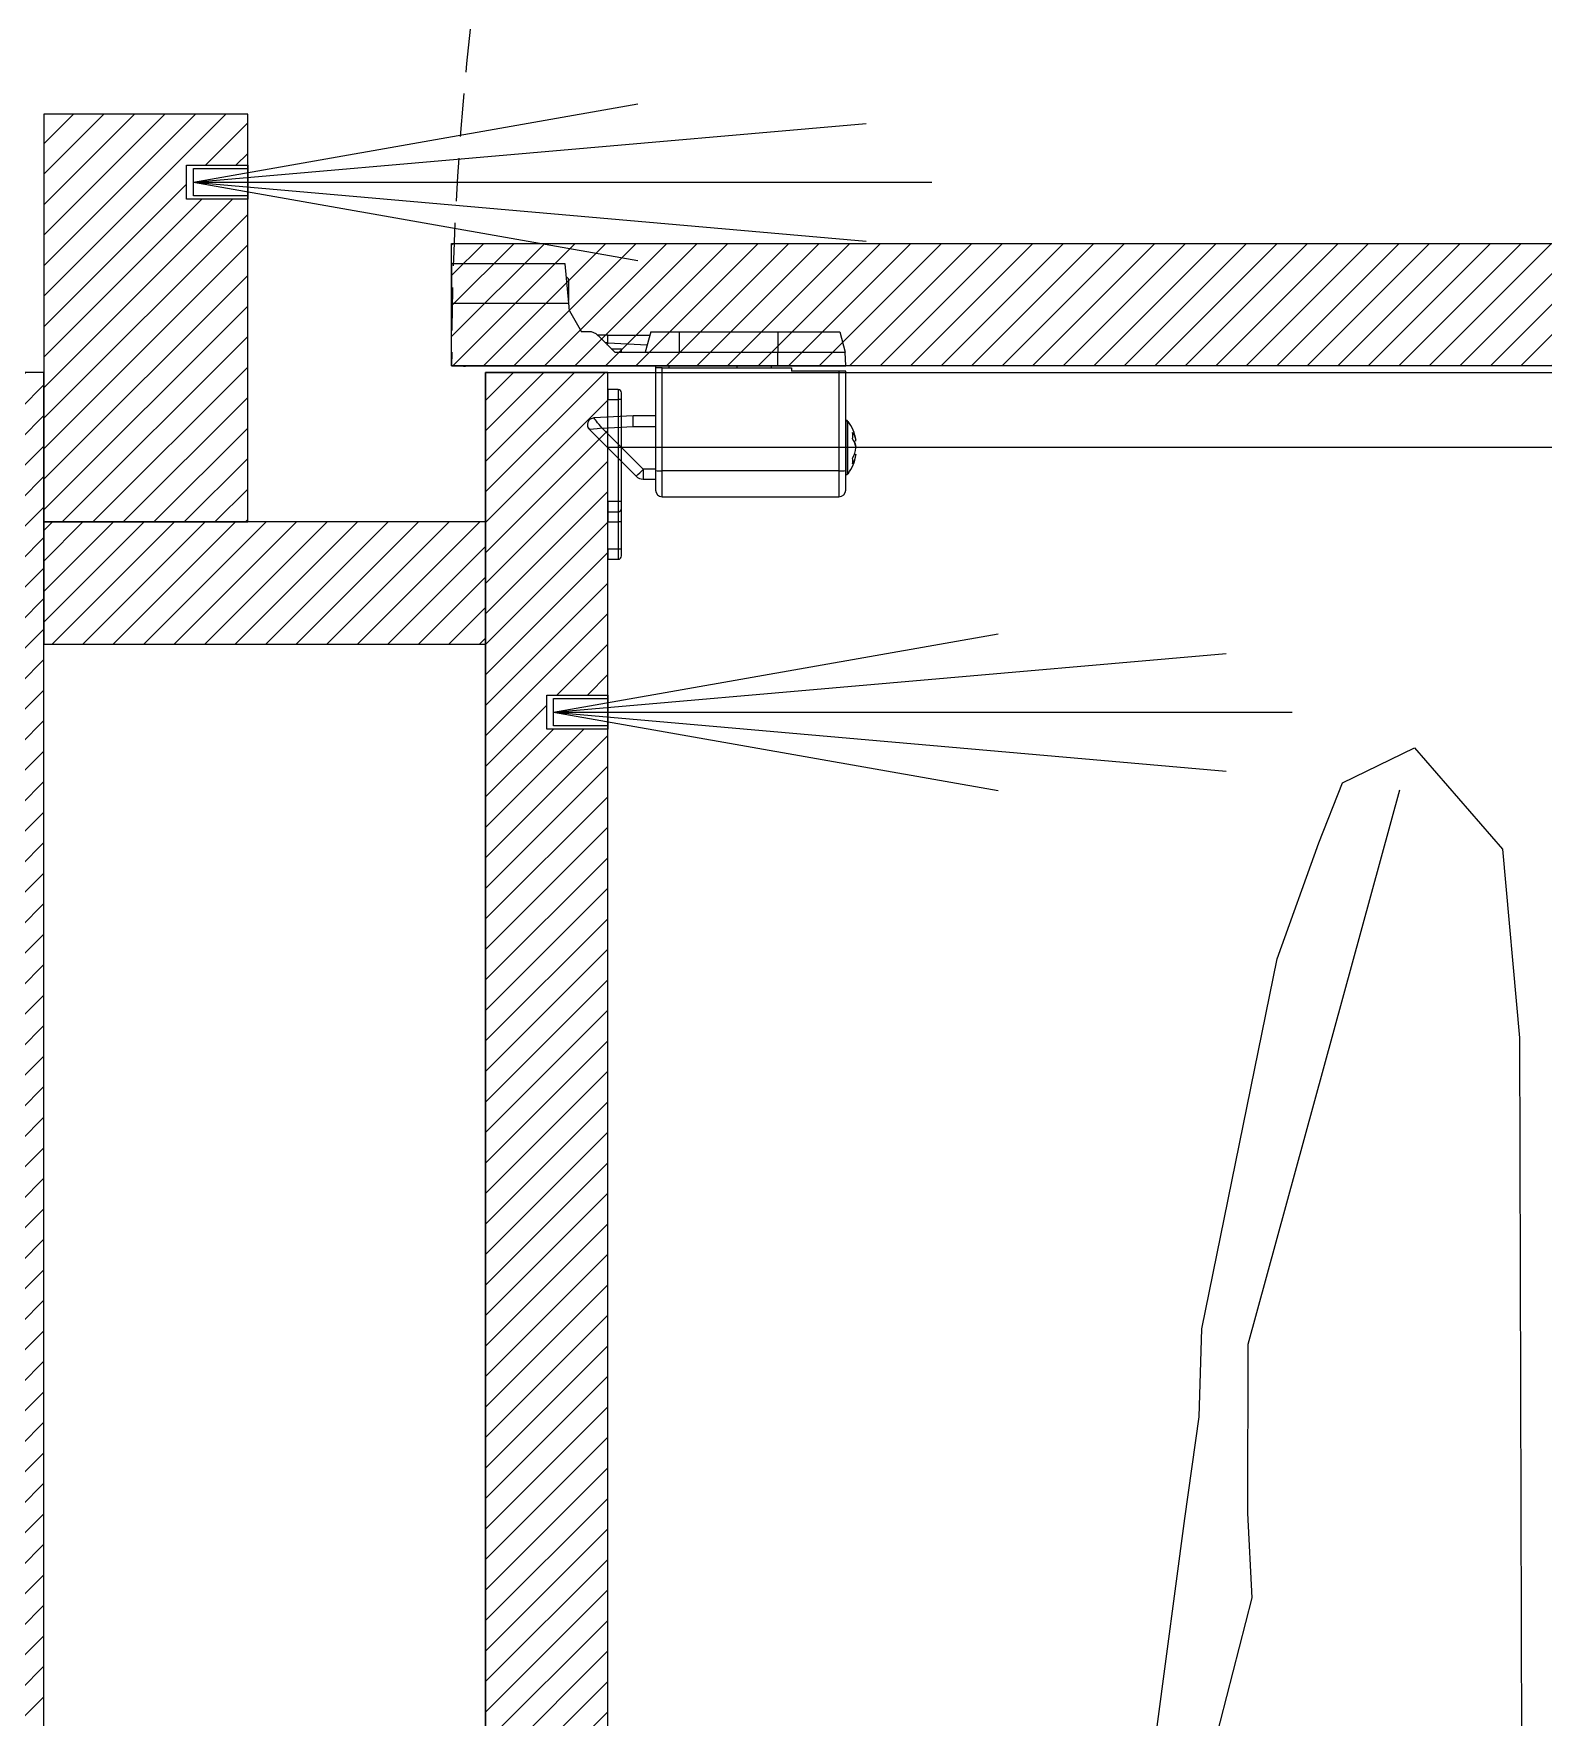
# Model space of a CAD drawing. Header units: millimetres. Extents: x 126 to 12547, y 1644 to 26714.
# Drawn here: x 11612.4 to 11834.5, y 2027.9 to 2275.7 of the extents above; entities that cross this region are included whole.
import ezdxf

# ---------------------------------------------------------------- set-up
doc = ezdxf.new("R2010")
doc.units = ezdxf.units.MM
doc.linetypes.add('NASCOSTA', pattern=[9.525, 6.35, -3.175])
for name, color, linetype, lineweight in [('F_ARREDI', 7, 'Continuous', 5), ('F_FERRAMENTA', 253, 'Continuous', 5), ('F_MULTI laminato OPACO', 1, 'Continuous', 5), ('F_Proiezioni', 253, 'NASCOSTA', 9), ('F_STRIP-LED', 2, 'Continuous', 5)]:
    doc.layers.add(name, color=color, linetype=linetype, lineweight=lineweight)
doc.layers.add('VESTIARIO - clothing', color=185, linetype='Continuous')

# ---------------------------------------------------------------- blocks, each defined once
blk = doc.blocks.new('ARMADIO_camera master_sol.C_pianta')
at = {"layer": 'F_MULTI laminato OPACO', "transparency": 33554508}
h = blk.add_hatch(dxfattribs=at)
h.set_pattern_fill('ANSI31', color=256)
h.set_pattern_definition([(45, (484, -6e-09), (-2.24506403, 2.24506403), [])])
h.paths.add_polyline_path([(718331.42, 531103.6), (718322.42, 531103.6), (718322.42, 531056.1), (718340.42, 531056.1), (718340.42, 531638.1), (718322.42, 531638.1), (718322.42, 531108.6), (718331.42, 531108.6)])
h = blk.add_hatch(dxfattribs=at)
h.set_pattern_fill('ANSI31', color=256)
h.set_pattern_definition([(45, (897, 0), (-2.24506403, 2.24506403), [])])
h.paths.add_polyline_path([(718423.42, 531638.1), (718405.42, 531638.1), (718405.42, 531056.1), (718423.42, 531056.1)])
h = blk.add_hatch(dxfattribs=at)
h.set_pattern_fill('ANSI31', color=256)
h.paths.add_polyline_path([(718405.42, 531078.1), (718405.42, 531096.1), (718340.42, 531096.1), (718340.42, 531078.1)])
h = blk.add_hatch(dxfattribs=at)
h.set_pattern_fill('ANSI31', color=5)
h.set_pattern_definition([(45, (550.845, 0), (-2.24506403, 2.24506403), [])])
h.paths.add_polyline_path([(718384.42, 531030.6), (718375.42, 531030.6), (718375.42, 531078.1), (718405.42, 531078.1), (718405.42, 531018.1), (718375.42, 531018.1), (718375.42, 531025.6), (718384.42, 531025.6)])
h = blk.add_hatch(dxfattribs=at)
h.set_pattern_fill('ANSI31', color=6)
h.paths.add_polyline_path([(717895.42, 531037.1), (717895.42, 531055.1), (718345.42, 531055.1), (718345.42, 531037.1)])
at = {"layer": 'F_FERRAMENTA'}
for p, q in [((718320.42, 531083.1), (718320.42, 531082.1)), ((718320.42, 531082.1), (718320.92, 531082.1)), ((718320.42, 531082.1), (718320.42, 531078.1)), ((718322.42, 531083.6), (718320.92, 531083.6)), ((718320.92, 531082.1), (718320.92, 531083.6)), ((718320.92, 531078.1), (718320.92, 531082.1)), ((718320.92, 531082.1), (718322.42, 531082.1)), ((718322.42, 531082.1), (718322.42, 531083.6)), ((718322.42, 531082.1), (718322.42, 531078.1)), ((718320.42, 531078.1), (718320.92, 531078.1)), ((718320.42, 531078.1), (718320.42, 531076.1)), ((718320.92, 531076.6), (718320.92, 531078.1)), ((718322.42, 531078.1), (718320.92, 531078.1)), ((718322.42, 531076.6), (718320.92, 531076.6)), ((718320.92, 531075.1), (718320.92, 531076.6)), ((718322.42, 531076.6), (718322.42, 531078.1)), ((718322.42, 531075.1), (718322.42, 531076.6)), ((718314.42, 531074.4), (718288.42, 531074.4)), ((718288.42, 531070.57), (718288.42, 531074.4)), ((718314.42, 531074.4), (718314.42, 531070.57)), ((718320.42, 531076.1), (718320.42, 531075.1)), ((718320.42, 531075.1), (718320.42, 531060.1)), ((718320.42, 531075.1), (718320.92, 531075.1)), ((718320.92, 531075.1), (718322.42, 531075.1)), ((718320.92, 531060.1), (718320.92, 531075.1)), ((718322.42, 531075.1), (718322.42, 531060.1)), ((718287.42, 531073.4), (718287.42, 531070.53)), ((718315.42, 531070.53), (718315.42, 531073.4)), ((718317.22, 531071.8), (718315.42, 531071.8)), ((718317.22, 531070.35), (718317.22, 531071.8)), ((718287.09, 531071), (718287.09, 531070.04)), ((718287.09, 531070.04), (718287.09, 531063.29)), ((718287.38, 531071.15), (718287.42, 531071.15)), ((718287.38, 531071.15), (718287.38, 531070.15)), ((718287.38, 531070.15), (718287.38, 531063.15)), ((718287.42, 531070.53), (718287.42, 531055.9)), ((718288.42, 531070.57), (718314.42, 531070.57)), ((718288.42, 531055.9), (718288.42, 531070.57)), ((718314.42, 531070.57), (718314.42, 531055.4)), ((718315.42, 531055.4), (718315.42, 531070.53)), ((718315.42, 531070.35), (718317.22, 531070.35)), ((718317.22, 531070.35), (718323.27, 531064.29)), ((718325.13, 531064.5), (718318.28, 531071.36)), ((718286.15, 531068.12), (718285.91, 531068.18)), ((718285.91, 531067.08), (718285.92, 531067.15)), ((718285.93, 531067.08), (718285.91, 531067.08)), ((718286.25, 531066.19), (718285.91, 531066.11)), ((718318.68, 531064.05), (718315.42, 531064.05)), ((718323.27, 531064.29), (718318.68, 531064.05)), ((718287.42, 531063.15), (718287.38, 531063.15)), ((718315.42, 531062.5), (718318.72, 531062.5)), ((718318.72, 531062.5), (718324.47, 531062.8)), ((718320.42, 531060.1), (718320.42, 531059.1)), ((718320.42, 531060.1), (718320.92, 531060.1)), ((718320.92, 531058.6), (718320.92, 531060.1)), ((718322.42, 531060.1), (718320.92, 531060.1)), ((718322.42, 531058.6), (718322.42, 531060.1)), ((718320.92, 531058.6), (718322.42, 531058.6)), ((718287.42, 531055.9), (718288.42, 531055.9)), ((718297.42, 531055.1), (718287.42, 531055.1)), ((718287.42, 531055.1), (718287.49, 531053.1)), ((718288.42, 531055.9), (718295.42, 531055.9)), ((718295.42, 531055.4), (718295.42, 531055.9)), ((718314.42, 531055.4), (718295.42, 531055.4)), ((718345.42, 531055.1), (718297.42, 531055.1)), ((718297.42, 531055.1), (718297.42, 531053.1)), ((718298.42, 531055.1), (718298.42, 531055.4)), ((718303.42, 531055.4), (718303.42, 531055.1)), ((718313.42, 531055.4), (718313.42, 531055.1)), ((718314.42, 531055.4), (718315.42, 531055.4)), ((718315.42, 531055.1), (718315.42, 531055.4)), ((718345.42, 531055.1), (718343.67, 531055.19)), ((718345.42, 531055.1), (718345.42, 531045.89)), ((718297.42, 531053.1), (718287.49, 531053.1)), ((718288.3, 531050.1), (718287.49, 531053.1)), ((718311.92, 531053.1), (718297.42, 531053.1)), ((718297.42, 531050.1), (718297.42, 531053.1)), ((718321.42, 531053.1), (718311.92, 531053.1)), ((718311.92, 531050.1), (718311.92, 531053.1)), ((718316.12, 531050.1), (718316.92, 531053.1)), ((718322.43, 531051.73), (718316.64, 531052.04)), ((718320.43, 531053.1), (718320.43, 531052.6)), ((718321.92, 531052.6), (718320.43, 531052.6)), ((718321.42, 531053.1), (718323.84, 531050.68)), ((718322.43, 531051.73), (718322.41, 531050.6)), ((718322.46, 531052.06), (718322.43, 531051.73)), ((718322.43, 531051.73), (718322.8, 531051.71)), ((718297.42, 531050.1), (718288.3, 531050.1)), ((718311.92, 531050.1), (718297.42, 531050.1)), ((718316.12, 531050.1), (718311.92, 531050.1)), ((718322.41, 531050.6), (718316.25, 531050.6)), ((718322.41, 531050.6), (718323.93, 531050.6)), ((718325.25, 531050.1), (718326.31, 531050.1)), ((718328.09, 531047.01), (718326.31, 531050.1)), ((718328.09, 531047.01), (718328.19, 531045.89)), ((718345.42, 531045.89), (718328.19, 531045.89)), ((718328.19, 531045.89), (718328.69, 531040.1)), ((718328.22, 531042.45), (718328.22, 531045.5)), ((718345.42, 531040.1), (718345.42, 531045.89)), ((718328.69, 531040.1), (718345.42, 531040.1))]:
    blk.add_line(p, q, dxfattribs=at)
for centre, radius, start, end in [((718320.92, 531083.1), 0.5, 90, 180), ((718320.92, 531076.1), 0.5, 90, 180), ((718288.42, 531073.4), 1, 90, 180), ((718314.42, 531073.4), 1, 0, 90), ((718317.22, 531070.3), 1.5, 45, 90), ((718289.45, 531067.64), 3.59, 147.6918, 171.2791), ((718292.32, 531067.15), 6.5, 143.6416, 170.174), ((718289.19, 531069.13), 2.81, 171.2697, 188.7303), ((718287.38, 531070.79), 0.36, 90, 143.6416), ((718288.17, 531064.81), 5.77, 87.5213, 97.474), ((718314.67, 531064.81), 5.77, 82.526, 92.4787), ((718326.89, 531061.19), 13.33, 130.2603, 136.5394), ((718290.32, 531066.53), 4.46, 150.8214, 171.196), ((718289.58, 531067.87), 3.74, 190.1218, 212.1171), ((718290.1, 531067.71), 4.24, 188.5177, 201.2963), ((718288.71, 531066.61), 2.85, 190.0844, 216.4738), ((718292.32, 531067.15), 6.5, 189.826, 216.3584), ((718290, 531065.4), 3.61, 172.3056, 187.6944), ((718324.42, 531063.8), 1, 273.1567, 44.7959), ((718324.42, 531063.8), 1, 273, 45), ((718287.38, 531063.51), 0.36, 216.3584, 270), ((718320.92, 531059.1), 0.5, 180, 270), ((718343.6, 531053.89), 1.3, 87, 111.8724), ((718325.25, 531052.1), 2, 225, 270), ((718328.57, 531042.45), 0.35, 180, 261.4241)]:
    blk.add_arc(centre, radius, start, end, dxfattribs=at)
at = {"layer": 'F_FERRAMENTA', "extrusion": (0, 0, -1)}
for centre, major_axis, ratio, start_param, end_param in [((718318.68, 531064), (-0.04, 1.5), 0.001006, 1.53238, 3.141593), ((718323.27, 531064.24), (1.85, 0.27), 0.03046, 4.716764, 6.260381), ((718323.27, 531064.24), (-1.2, 1.44), 0.019707, 1.54715, 3.090766), ((718323.95, 531064.27), (-0.53, 1.47), 0.001231, 3.076393, 3.141962)]:
    blk.add_ellipse(centre, major_axis=major_axis, ratio=ratio, start_param=start_param, end_param=end_param, dxfattribs=at)
at = {"layer": 'F_MULTI laminato OPACO'}
for points in [[(717910.42, 531636.1), (718340.42, 531636.1), (718340.42, 531056.1), (717910.42, 531056.1)], [(718340.42, 531636.1), (718322.42, 531636.1), (718322.42, 531056.1), (718340.42, 531056.1)], [(718423.42, 531636.1), (718405.42, 531636.1), (718405.42, 531056.1), (718423.42, 531056.1)], [(717910.42, 531615.1), (718322.42, 531615.1), (718322.42, 531067.1), (717910.42, 531067.1)], [(718331.42, 531108.6), (718331.42, 531103.6), (718322.42, 531103.6), (718322.42, 531108.6)], [(718405.42, 531078.1), (718405.42, 531096.1), (718340.42, 531096.1), (718340.42, 531078.1)]]:
    blk.add_lwpolyline(points, close=True, dxfattribs=at)
at = {"layer": 'F_MULTI laminato OPACO', "color": 5}
for points in [[(718375.42, 531018.1), (718405.42, 531018.1), (718405.42, 531078.1), (718375.42, 531078.1)], [(718384.42, 531030.6), (718384.42, 531025.6), (718375.42, 531025.6), (718375.42, 531030.6)]]:
    blk.add_lwpolyline(points, close=True, dxfattribs=at)
at = {"layer": 'F_MULTI laminato OPACO', "color": 6}
blk.add_lwpolyline([(717895.42, 531037.1), (717895.42, 531055.1), (718345.42, 531055.1), (718345.42, 531037.1)], close=True, dxfattribs=at)
at = {"layer": 'F_Proiezioni'}
blk.add_lwpolyline([(717895.42, 531055.1), (717895.42, 530605.1, 0.414214), (718345.42, 531055.1)], format="xyb", dxfattribs=at)
at = {"layer": 'F_STRIP-LED'}
for p, q in [((718330.42, 531106.1), (718265.01, 531117.63)), ((718330.42, 531106.1), (718231.44, 531114.76)), ((718330.42, 531106.1), (718221.75, 531106.1)), ((718330.42, 531106.1), (718231.44, 531097.44)), ((718330.42, 531106.1), (718265.01, 531094.56)), ((718383.42, 531028.1), (718318.01, 531039.63)), ((718383.42, 531028.1), (718284.44, 531036.76)), ((718383.42, 531028.1), (718274.75, 531028.1)), ((718383.42, 531028.1), (718284.44, 531019.44)), ((718383.42, 531028.1), (718318.01, 531016.56))]:
    blk.add_line(p, q, dxfattribs=at)
for points in [[(718330.42, 531108.1), (718330.42, 531104.1), (718322.42, 531104.1), (718322.42, 531108.1)], [(718383.42, 531030.1), (718383.42, 531026.1), (718375.42, 531026.1), (718375.42, 531030.1)]]:
    blk.add_lwpolyline(points, close=True, dxfattribs=at)
at = {"layer": 'VESTIARIO - clothing', "color": 3}
for points in [[(718205.93, 531117.57), (718228.23, 531199.15), (718228.3, 531224), (718227.65, 531236.47), (718247.22, 531312.67), (718251.18, 531380.12), (718250.91, 531442.71), (718251.67, 531457.12), (718251.03, 531469.9), (718243.82, 531526.27), (718238.79, 531543.82), (718231.52, 531561.34), (718216.7, 531557.39), (718212.52, 531545.36), (718209.62, 531517.91), (718191.89, 531380.83), (718198.14, 531369.42), (718205.67, 531380.02), (718224.63, 531373.39), (718229.5, 531338.57)], [(718237.06, 531543.36), (718244.03, 531468.43), (718241.2, 531443.73), (718239.1, 531431.43), (718249.61, 531353.46), (718245.65, 531286.02), (718237.52, 531224.77), (718235.43, 531209.83), (718235, 531196.86), (718223.93, 531142.42), (718217.83, 531125.31), (718214.3, 531116.48), (718203.72, 531111.34), (718190.78, 531126.26), (718188.26, 531154.03), (718187.89, 531292.17), (718194.23, 531302.85), (718200.47, 531291.43), (718220.08, 531295.8), (718228.99, 531329.81)]]:
    blk.add_lwpolyline(points, dxfattribs=at)

msp = doc.modelspace()

# ---------------------------------------------------------------- block references
at = {"layer": 'F_ARREDI', "color": 2, "lineweight": 5, "rotation": 180}
msp.add_blockref('ARMADIO_camera master_sol.C_pianta', (730019.29, 533281.93), dxfattribs=at)

doc.saveas('drawing.dxf')
